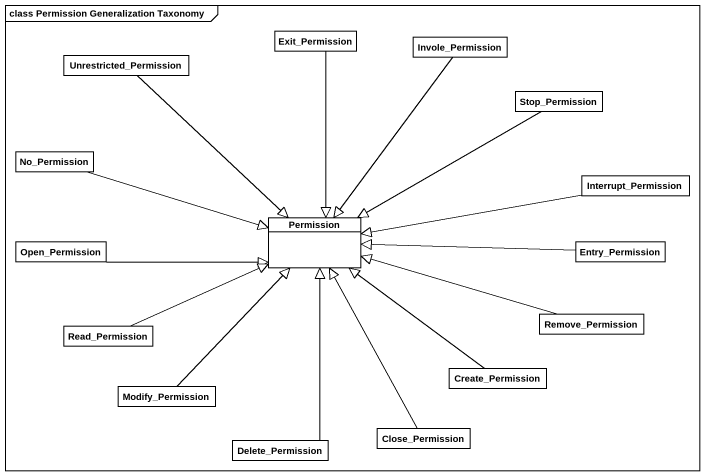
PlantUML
@startuml
mainframe class Permission Generalization Taxonomy
hide circle
hide empty members
class Unrestricted_Permission
class Exit_Permission
class Invole_Permission
class Stop_Permission
class No_Permission
class Interrupt_Permission
class Open_Permission
class Permission
class Entry_Permission
class Read_Permission
class Remove_Permission
class Modify_Permission
class Create_Permission
class Delete_Permission
class Close_Permission
Unrestricted_Permission --|> Permission
Exit_Permission --|> Permission
Invole_Permission --|> Permission
Stop_Permission -left-|> Permission
No_Permission -right-|> Permission
Interrupt_Permission -left-|> Permission
Open_Permission -right-|> Permission
Entry_Permission -left-|> Permission
Read_Permission -right-|> Permission
Remove_Permission -left-|> Permission
Modify_Permission -up-|> Permission
Create_Permission -up-|> Permission
Delete_Permission -up-|> Permission
Close_Permission -up-|> Permission
@enduml
